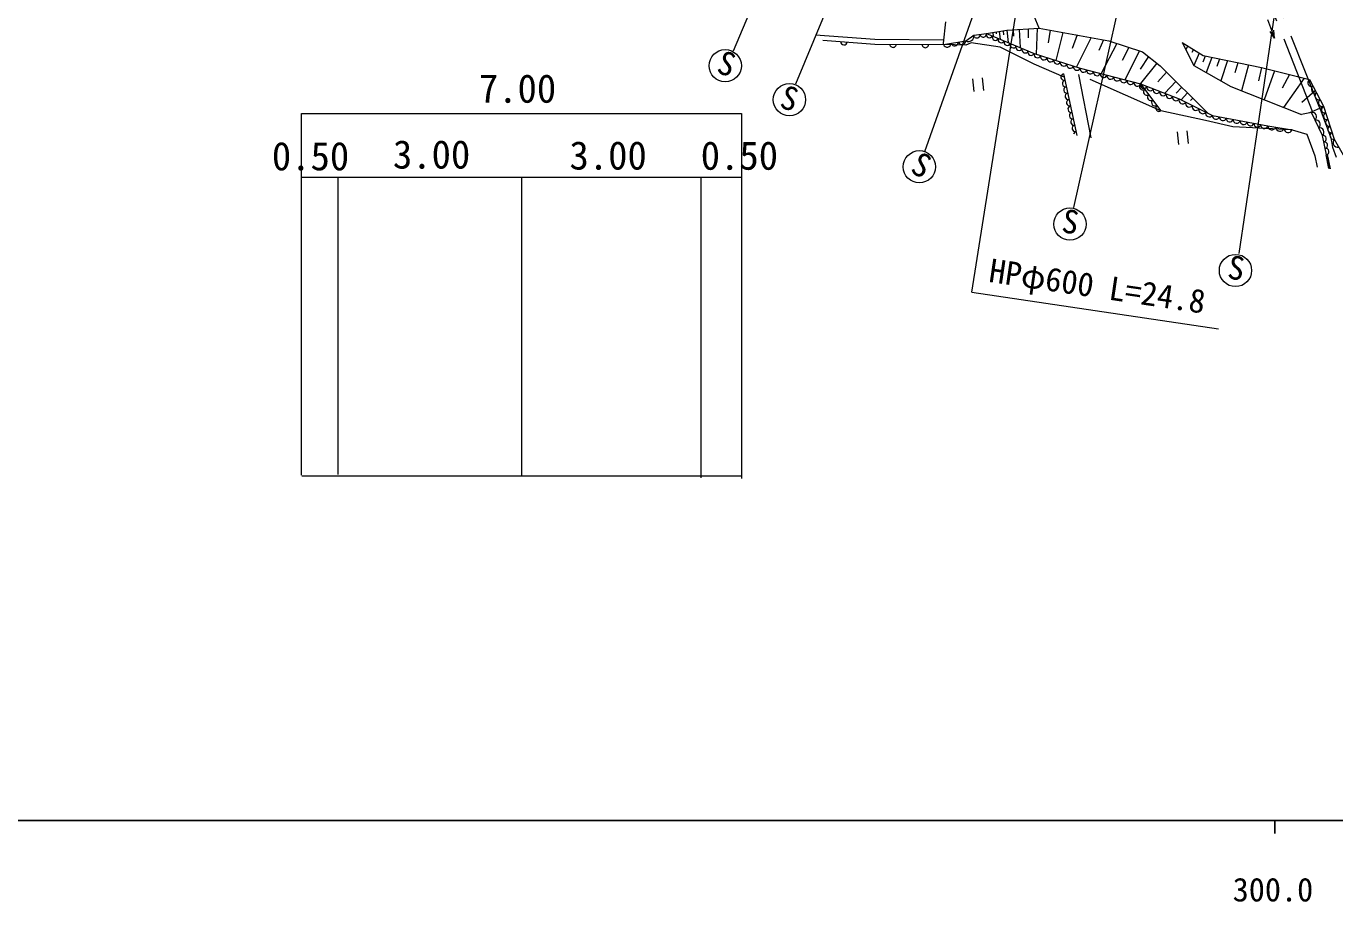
# Model space of a CAD drawing. Units: millimetres, scale not verified, with parts at other scales. Extents: x 40000 to 680000, y 20000 to 380000.
# Drawn here: x 271373 to 372633, y 198715 to 266496 of the extents above; entities that cross this region are included whole.
import ezdxf
from ezdxf.enums import TextEntityAlignment as Align

# ---------------------------------------------------------------- set-up
doc = ezdxf.new("R2010")
doc.units = ezdxf.units.MM
doc.header["$LTSCALE"] = 1000
doc.linetypes.add('DASHED', pattern=[7.5, 6, -1.5])
for name, color, linetype, lineweight in [('M-BGD', 7, 'Continuous', 13), ('M-BGD-EXST', 7, 'Continuous', 13), ('M-STR-HTXT', 7, 'Continuous', 13), ('M-TTL-BAND', 7, 'Continuous', 25)]:
    doc.layers.add(name, color=color, linetype=linetype, lineweight=lineweight)
doc.styles.add('ＭＳ ゴシック', font='')
doc.styles.get('ＭＳ ゴシック').set_extended_font_data('MS Gothic')

msp = doc.modelspace()

# ---------------------------------------------------------------- linework, layer by layer
at = {"layer": 'M-BGD', "linetype": 'DASHED'}
for p, q in [((370915, 259902), (362006, 282401)), ((371468, 260136), (362657, 282387)), ((344091, 265027), (342362, 265069)), ((344491, 265194), (344091, 265027)), ((346738, 264867), (344491, 265194)), ((349376, 263566), (346738, 264867)), ((360826, 265232), (361735, 263461)), ((351691, 262543), (349376, 263566)), ((361735, 263461), (364576, 261819)), ((359181, 259945), (352798, 262762)), ((352798, 262762), (353758, 257839)), ((364576, 261819), (370058, 259664)), ((362628, 259204), (359181, 259945)), ((364737, 258698), (362628, 259204)), ((369324, 258462), (364737, 258698)), ((369324, 258462), (370457, 258138)), ((370457, 258138), (371085, 256467)), ((371085, 256467), (371276, 255589))]:
    msp.add_line(p, q, dxfattribs=at)
at = {"layer": 'M-BGD'}
for p, q in [((349761, 266350), (348857, 268505)), ((342363, 265169), (342536, 266825)), ((349609, 266339), (349516, 264330)), ((349761, 266350), (355153, 265360)), ((367425, 267023), (367973, 265561)), ((346168, 266013), (346209, 265714)), ((346416, 266050), (346435, 265900)), ((346663, 266087), (346737, 265490)), ((346960, 266130), (346995, 265832)), ((347257, 266174), (347360, 265226)), ((347733, 266208), (347770, 265733)), ((348209, 266241), (348273, 264840)), ((348909, 266290), (348909, 265589)), ((350600, 266196), (350458, 265200)), ((351589, 266014), (351052, 263842)), ((352690, 265812), (352301, 264763)), ((353791, 265610), (352643, 263336)), ((354737, 265437), (354380, 264607)), ((367973, 265561), (367621, 266070)), ((367973, 265561), (367902, 266176)), ((342362, 265069), (342363, 265169)), ((355761, 265160), (354553, 262822)), ((356697, 264852), (356171, 263833)), ((357527, 264579), (356375, 262347)), ((361250, 264967), (361100, 264699)), ((361700, 264685), (361580, 264446)), ((362149, 264404), (361735, 263461)), ((358219, 264142), (357572, 263161)), ((358871, 263629), (357586, 262048)), ((362607, 264184), (362418, 263705)), ((363111, 264080), (362676, 262917)), ((363719, 263955), (363514, 263369)), ((364327, 263829), (363814, 262260)), ((365135, 263663), (364901, 262871)), ((365944, 263496), (365412, 261491)), ((366960, 263287), (366730, 262275)), ((351635, 262802), (352677, 258035)), ((352924, 263246), (357602, 262027)), ((359617, 262938), (358931, 262185)), ((367967, 263036), (367169, 260800)), ((369119, 262749), (368571, 261696)), ((370271, 262462), (368673, 260209)), ((357602, 262027), (359181, 259945)), ((357602, 262027), (360582, 260865)), ((360339, 262220), (359468, 261300)), ((360788, 261773), (360347, 261318)), ((360733, 260791), (361235, 261329)), ((371121, 261499), (370093, 260576)), ((360582, 260865), (363169, 259591)), ((361650, 260916), (361475, 260736)), ((292672, 231746), (292672, 259739)), ((292672, 259739), (326727, 259739)), ((326727, 259739), (326716, 231479)), ((370821, 259823), (370058, 259664)), ((370711, 259815), (371654, 260214)), ((370711, 259815), (370717, 259801)), ((372059, 256549), (371941, 256526)), ((371941, 256526), (372150, 255477)), ((372276, 255460), (372059, 256549)), ((372288, 255459), (372059, 256549)), ((292672, 254812), (326725, 254812)), ((295495, 254812), (295495, 231805)), ((309690, 254812), (309690, 231672)), ((323567, 254812), (323567, 231538)), ((326733, 231669), (292702, 231660))]:
    msp.add_line(p, q, dxfattribs=at)
for points in [[(345674, 265940), (347265, 266175), (349761, 266350)], [(342389, 265419), (337049, 265461), (332455, 265802)], [(333006, 265410), (337035, 265112), (342362, 265069)], [(342362, 265069), (344083, 265367), (344688, 265795), (345674, 265940)], [(345674, 265940), (349362, 264379), (352924, 263246)], [(355153, 265360), (357763, 264501), (359117, 263435), (362802, 259772)], [(360826, 265232), (362450, 264216), (366968, 263286), (370661, 262365)], [(370661, 262365), (371761, 260292), (372584, 257742), (373275, 256534), (373487, 256461)], [(363169, 259591), (367439, 258774), (369324, 258462)], [(371977, 256530), (371675, 258030), (370821, 259823)], [(371468, 260136), (372317, 257848), (372451, 257125), (372747, 256353)]]:
    msp.add_lwpolyline(points, dxfattribs=at)
for centre, radius, start, end in [((334653, 265288), 250, 175.7631, 355.7631), ((343789, 265361), 294, 198.49338, 1.10325), ((344299, 265703), 399, 237.24846, 13.33398), ((344935, 265830), 249, 188.20055, 8.61205), ((345427, 265903), 249, 188.20055, 8.61205), ((345904, 265843), 250, 157.12464, 336.97994), ((346365, 265648), 250, 157.12464, 336.97994), ((346826, 265453), 250, 157.12464, 336.97994), ((347287, 265257), 250, 157.12464, 336.97994), ((338448, 265100), 250, 179.54779, 359.54779), ((340948, 265081), 250, 179.54779, 359.54779), ((342641, 265163), 294, 198.49338, 1.10325), ((343215, 265262), 294, 198.49338, 1.10325), ((347748, 265062), 250, 157.12464, 336.97994), ((348209, 264867), 250, 157.12464, 336.97994), ((348670, 264672), 250, 157.12464, 336.97994), ((349131, 264477), 250, 157.12464, 336.97994), ((349622, 264315), 268, 166.13317, 338.59678), ((350130, 264153), 268, 166.13317, 338.59678), ((350639, 263991), 268, 166.13317, 338.59678), ((351148, 263829), 268, 166.13317, 338.59678), ((351657, 263668), 268, 166.13317, 338.59678), ((352166, 263506), 268, 166.13317, 338.59678), ((352675, 263344), 268, 166.13317, 338.59678), ((351693, 262554), 254, 103.27014, 281.4027), ((351802, 262058), 254, 103.27014, 281.4027), ((353189, 263197), 269, 169.49131, 341.29906), ((353709, 263062), 269, 169.49131, 341.29906), ((354228, 262926), 269, 169.49131, 341.29906), ((354748, 262791), 269, 169.49131, 341.29906), ((355268, 262656), 269, 169.49131, 341.29906), ((355788, 262520), 269, 169.49131, 341.29906), ((356307, 262385), 269, 169.49131, 341.29906), ((356827, 262249), 269, 169.49131, 341.29906), ((370840, 262128), 297, 127.07608, 288.86205), ((351910, 261561), 254, 103.27014, 281.4027), ((352019, 261065), 254, 103.27014, 281.4027), ((357347, 262114), 269, 169.49131, 341.29906), ((357769, 261826), 262, 129.71752, 304.64388), ((357856, 261947), 267, 162.37384, 335.02001), ((358085, 261410), 262, 129.71752, 304.64388), ((358353, 261753), 267, 162.37384, 335.02001), ((358850, 261559), 267, 162.37384, 335.02001), ((359347, 261365), 267, 162.37384, 335.02001), ((359843, 261172), 267, 162.37384, 335.02001), ((371115, 261610), 297, 127.07608, 288.86205), ((371390, 261092), 297, 127.07608, 288.86205), ((352128, 260568), 254, 103.27014, 281.4027), ((352236, 260072), 254, 103.27014, 281.4027), ((358401, 260993), 262, 129.71752, 304.64388), ((358716, 260577), 262, 129.71752, 304.64388), ((359032, 260161), 262, 129.71752, 304.64388), ((360340, 260978), 267, 162.37384, 335.02001), ((360859, 260775), 291, 161.93473, 325.60813), ((361377, 260520), 291, 161.93473, 325.60813), ((361894, 260265), 291, 161.93473, 325.60813), ((371665, 260574), 297, 127.07608, 288.86205), ((371861, 260043), 269, 111.84869, 283.88975), ((352345, 259575), 254, 103.27014, 281.4027), ((352453, 259079), 254, 103.27014, 281.4027), ((362412, 260010), 291, 161.93473, 325.60813), ((362929, 259755), 291, 161.93473, 325.60813), ((363441, 259562), 273, 173.93717, 344.40329), ((363974, 259460), 273, 173.93717, 344.40329), ((364508, 259358), 273, 173.93717, 344.40329), ((365042, 259255), 273, 173.93717, 344.40329), ((370878, 259484), 344, 311.32713, 99.61478), ((371163, 258886), 344, 311.32713, 99.61478), ((372026, 259533), 269, 111.84869, 283.88975), ((372190, 259023), 269, 111.84869, 283.88975), ((352562, 258582), 254, 103.27014, 281.4027), ((352671, 258086), 254, 103.27014, 170.70368), ((365576, 259153), 273, 173.93717, 344.40329), ((366109, 259051), 273, 173.93717, 344.40329), ((366643, 258949), 273, 173.93717, 344.40329), ((367177, 258847), 273, 173.93717, 344.40329), ((367766, 258798), 328, 184.30475, 336.88495), ((368394, 258694), 328, 184.30475, 336.88495), ((369022, 258590), 328, 184.30475, 336.88495), ((371447, 258289), 344, 311.32713, 99.61478), ((372355, 258513), 269, 111.84869, 283.88975), ((372519, 258003), 269, 111.84869, 283.88975), ((371720, 257779), 255, 282.54301, 100.22722), ((371821, 257279), 255, 282.54301, 100.22722), ((372858, 257498), 367, 138.41147, 281.17764), ((371921, 256779), 255, 282.54301, 100.22722)]:
    msp.add_arc(centre, radius, start, end, dxfattribs=at)
at = {"layer": 'M-BGD-EXST'}
for p, q in [((333445, 282059), (326078, 264555)), ((338291, 279772), (330904, 262015)), ((347668, 275985), (340894, 256766)), ((357066, 273323), (352409, 252448)), ((368496, 270990), (365194, 248892)), ((344597, 262431), (344691, 261435)), ((345343, 262501), (345438, 261506)), ((360445, 258326), (360539, 257331)), ((361192, 258397), (361286, 257402))]:
    msp.add_line(p, q, dxfattribs=at)
for centre in [(325465, 263433), (330435, 260804), (340486, 255613), (352137, 251176), (364947, 247582)]:
    msp.add_circle(centre, 1250, dxfattribs=at)
at = {"layer": 'M-STR-HTXT'}
for q in [(348637, 271755), (363627, 243078)]:
    msp.add_line((344556, 245898), q, dxfattribs=at)
at = {"layer": 'M-TTL-BAND'}
for p, q in [((40000, 205000), (579000, 205000)), ((368000, 205000), (368000, 204000))]:
    msp.add_line(p, q, dxfattribs=at)

# ---------------------------------------------------------------- texts
at = {"layer": 'M-BGD', "style": 'ＭＳ ゴシック'}
for s, p in [('7.00', (306402, 259910)), ('0.50', (290384, 254678)), ('3.00', (299752, 254812)), ('3.00', (313412, 254734)), ('0.50', (323567, 254723))]:
    msp.add_text(s, height=2199, dxfattribs=at).set_placement(p, align=Align.BOTTOM_LEFT)
at = {"layer": 'M-BGD-EXST', "style": 'ＭＳ ゴシック'}
for rotation, p in [(341.725, (324523, 262402)), (343.055, (329414, 259694)), (333.686, (339439, 254719)), (350.243, (351318, 250025)), (350.889, (364163, 246437))]:
    msp.add_text('S', height=1833, rotation=rotation, dxfattribs=at).set_placement(p, align=Align.BOTTOM_LEFT)
at = {"layer": 'M-STR-HTXT', "style": 'ＭＳ ゴシック'}
msp.add_text('HPφ600 L=24.8', height=1833, rotation=351.59, dxfattribs=at).set_placement((345711, 246165), align=Align.BOTTOM_LEFT)
at = {"layer": 'M-TTL-BAND', "style": 'ＭＳ ゴシック'}
msp.add_text('300.0', height=1833, dxfattribs=at).set_placement((367844, 198195), align=Align.BOTTOM_CENTER)

doc.saveas('drawing.dxf')
